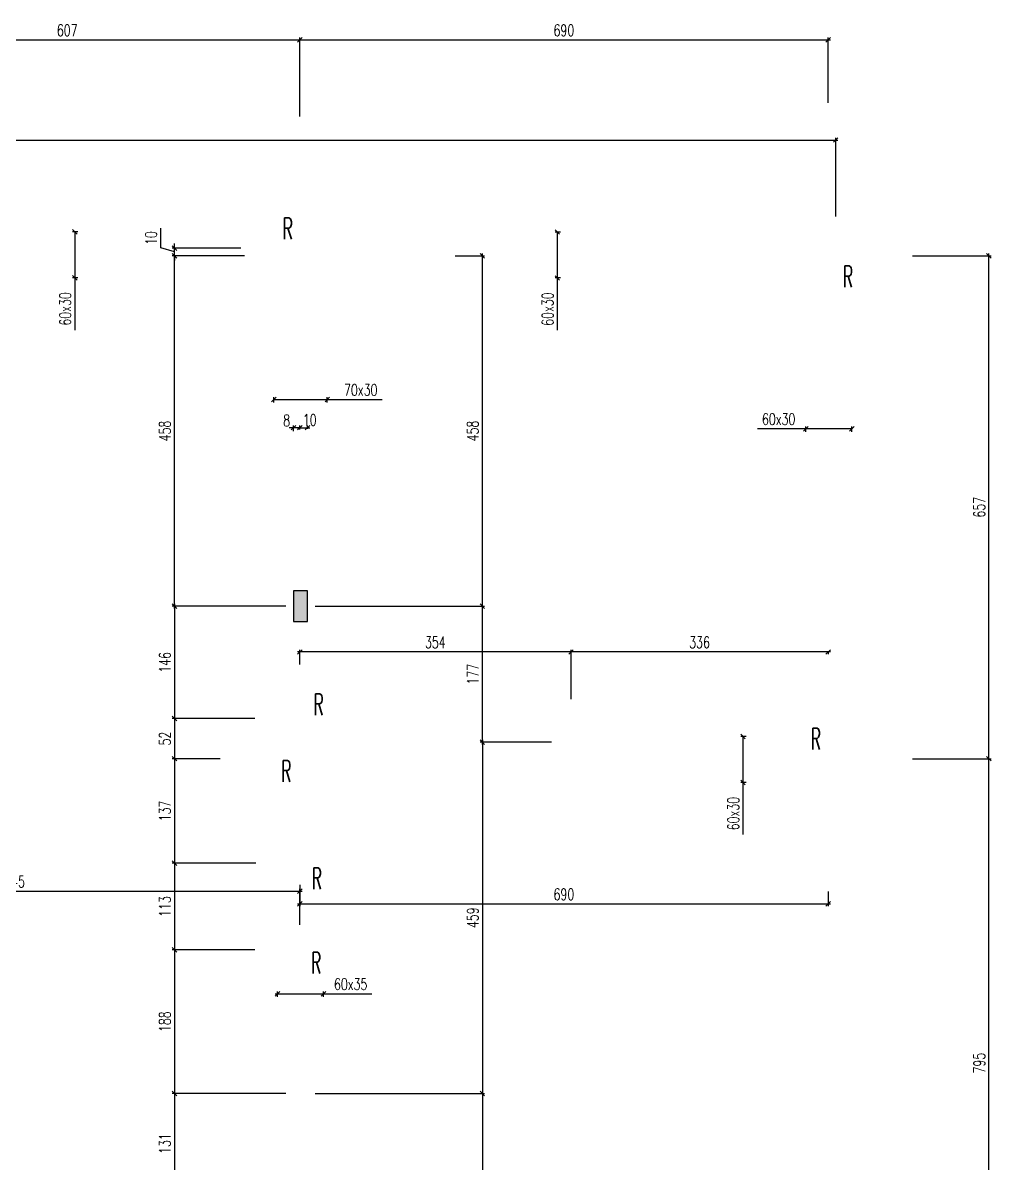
# Model space of a CAD drawing. Extents: x 307 to 786, y -197 to -94.
# Drawn here: x 422.29 to 434.94, y -118.19 to -103.31 of the extents above; entities that cross this region are included whole.
import ezdxf

# ---------------------------------------------------------------- set-up
doc = ezdxf.new("R2010")
doc.units = 0
doc.header["$LTSCALE"] = 0.5
doc.header["$MEASUREMENT"] = 0
doc.layers.get('DEFPOINTS').update_dxf_attribs({"linetype": 'CONTINUOUS'})
for name, color, linetype in [('COTATION', 7, 'CONTINUOUS'), ('POTEAUX', 1, 'CONTINUOUS'), ('REPERE-RAID', 4, 'CONTINUOUS')]:
    doc.layers.add(name, color=color, linetype=linetype)
doc.styles.add('ROMANS8', font='romans.shx', dxfattribs={"width": 0.7})
doc.styles.get("Standard").update_dxf_attribs({"font": 'txt.shx'})
doc.dimstyles.new('COT50 cm', dxfattribs={"dimtxt": 0.15, "dimasz": 0.06, "dimexe": 0.03, "dimexo": 0.1, "dimgap": 0.05, "dimtad": 1, "dimdec": 0, "dimlfac": 100, "dimzin": 0, "dimdsep": 46, "dimtxsty": 'ROMANS8', "dimblk1": 'OBLIQUE', "dimblk2": 'OBLIQUE', "dimsah": 1, "dimcen": 0.03, "dimdle": 0.03, "dimclrt": 1, "dimadec": 0, "dimazin": 0, "dimtfac": 1, "dimtdec": 0, "dimtmove": 0, "dimatfit": 3, "dimfxl": 1, "dimfxlon": 1, "dimtolj": 1, "dimtzin": 0, "dimlwd": -1, "dimlwe": -1, "dimarcsym": 0})

# ---------------------------------------------------------------- blocks, each defined once
blk = doc.blocks.new('_Oblique')
at = {"layer": 'COTATION', "color": 0, "lineweight": -2}
blk.add_line((-0.5, -0.5), (0.5, 0.5), dxfattribs=at)
blk = doc.blocks.new('*D36')
at = {"layer": 'COTATION', "color": 0, "transparency": 16777216}
for p, q in [((419.803, -103.529), (425.937, -103.529)), ((419.833, -103.851), (419.833, -103.499)), ((425.907, -104.529), (425.907, -103.499))]:
    blk.add_line(p, q, dxfattribs=at)
at = {"layer": 'DEFPOINTS', "color": 0, "transparency": 16777216}
for p in [(425.907, -103.529), (419.833, -103.951), (425.907, -104.744)]:
    blk.add_point(p, dxfattribs=at)
at = {"layer": 'COTATION', "color": 0, "transparency": 16777216, "xscale": 0.06, "yscale": 0.06, "zscale": 0.06, "rotation": 180}
blk.add_blockref('_Oblique', (419.833, -103.529), dxfattribs=at)
at = {"layer": 'COTATION', "color": 0, "transparency": 16777216, "xscale": 0.06, "yscale": 0.06, "zscale": 0.06}
blk.add_blockref('_Oblique', (425.907, -103.529), dxfattribs=at)
at = {"layer": 'COTATION', "color": 1, "transparency": 16777216, "insert": (422.87, -103.404), "char_height": 0.15, "attachment_point": 5, "style": 'ROMANS8'}
blk.add_mtext('\\A1;607', dxfattribs=at)
blk = doc.blocks.new('*D37')
at = {"layer": 'COTATION', "color": 0, "transparency": 16777216}
for p, q in [((425.877, -103.529), (432.837, -103.529)), ((425.907, -104.529), (425.907, -103.499)), ((432.807, -104.349), (432.807, -103.499))]:
    blk.add_line(p, q, dxfattribs=at)
at = {"layer": 'DEFPOINTS', "color": 0, "transparency": 16777216}
for p in [(432.807, -103.529), (432.807, -104.449), (425.907, -104.744)]:
    blk.add_point(p, dxfattribs=at)
at = {"layer": 'COTATION', "color": 0, "transparency": 16777216, "xscale": 0.06, "yscale": 0.06, "zscale": 0.06, "rotation": 180}
blk.add_blockref('_Oblique', (425.907, -103.529), dxfattribs=at)
at = {"layer": 'COTATION', "color": 0, "transparency": 16777216, "xscale": 0.06, "yscale": 0.06, "zscale": 0.06}
blk.add_blockref('_Oblique', (432.807, -103.529), dxfattribs=at)
at = {"layer": 'COTATION', "color": 1, "transparency": 16777216, "insert": (429.357, -103.404), "char_height": 0.15, "attachment_point": 5, "style": 'ROMANS8'}
blk.add_mtext('\\A1;690', dxfattribs=at)
blk = doc.blocks.new('*D77')
at = {"layer": 'COTATION', "color": 0, "transparency": 16777216}
for p, q in [((425.907, -114.559), (425.907, -114.837)), ((432.807, -114.648), (432.807, -114.837)), ((425.877, -114.807), (432.837, -114.807))]:
    blk.add_line(p, q, dxfattribs=at)
at = {"layer": 'DEFPOINTS', "color": 0, "transparency": 16777216}
for p in [(425.907, -114.459), (432.807, -114.548), (432.807, -114.807)]:
    blk.add_point(p, dxfattribs=at)
at = {"layer": 'COTATION', "color": 0, "transparency": 16777216, "xscale": 0.06, "yscale": 0.06, "zscale": 0.06, "rotation": 180}
blk.add_blockref('_Oblique', (425.907, -114.807), dxfattribs=at)
at = {"layer": 'COTATION', "color": 0, "transparency": 16777216, "xscale": 0.06, "yscale": 0.06, "zscale": 0.06}
blk.add_blockref('_Oblique', (432.807, -114.807), dxfattribs=at)
at = {"layer": 'COTATION', "color": 1, "transparency": 16777216, "insert": (429.357, -114.682), "char_height": 0.15, "attachment_point": 5, "style": 'ROMANS8'}
blk.add_mtext('\\A1;690', dxfattribs=at)
blk = doc.blocks.new('*D79')
at = {"layer": 'COTATION', "color": 0, "transparency": 16777216}
for p, q in [((433.908, -112.912), (434.938, -112.912)), ((434.908, -120.892), (434.908, -112.882)), ((433.908, -120.862), (434.938, -120.862))]:
    blk.add_line(p, q, dxfattribs=at)
at = {"layer": 'DEFPOINTS', "color": 0, "transparency": 16777216}
for p in [(433.465, -112.912), (434.908, -112.912), (433.682, -120.862)]:
    blk.add_point(p, dxfattribs=at)
at = {"layer": 'COTATION', "color": 0, "transparency": 16777216, "xscale": 0.06, "yscale": 0.06, "zscale": 0.06}
for p, rotation in [((434.908, -112.912), 90), ((434.908, -120.862), 270)]:
    blk.add_blockref('_Oblique', p, dxfattribs=dict(at, rotation=rotation))
at = {"layer": 'COTATION', "color": 1, "transparency": 16777216, "insert": (434.783, -116.887), "char_height": 0.15, "attachment_point": 5, "rotation": 90, "style": 'ROMANS8'}
blk.add_mtext('\\A1;795', dxfattribs=at)
blk = doc.blocks.new('*D80')
at = {"layer": 'COTATION', "color": 0, "transparency": 16777216}
for p, q in [((433.908, -106.347), (434.938, -106.347)), ((434.908, -112.942), (434.908, -106.317)), ((433.908, -112.912), (434.938, -112.912))]:
    blk.add_line(p, q, dxfattribs=at)
at = {"layer": 'DEFPOINTS', "color": 0, "transparency": 16777216}
for p in [(433.403, -106.347), (434.908, -106.347), (433.465, -112.912)]:
    blk.add_point(p, dxfattribs=at)
at = {"layer": 'COTATION', "color": 0, "transparency": 16777216, "xscale": 0.06, "yscale": 0.06, "zscale": 0.06}
for p, rotation in [((434.908, -106.347), 90), ((434.908, -112.912), 270)]:
    blk.add_blockref('_Oblique', p, dxfattribs=dict(at, rotation=rotation))
at = {"layer": 'COTATION', "color": 1, "transparency": 16777216, "insert": (434.783, -109.63), "char_height": 0.15, "attachment_point": 5, "rotation": 90, "style": 'ROMANS8'}
blk.add_mtext('\\A1;657', dxfattribs=at)
blk = doc.blocks.new('*D331')
at = {"layer": 'COTATION', "color": 0, "transparency": 16777216}
for p, q in [((423.009, -106.036), (422.939, -106.036)), ((422.969, -106.036), (422.969, -106.666)), ((423.009, -106.636), (422.939, -106.636)), ((422.969, -106.636), (422.969, -107.316))]:
    blk.add_line(p, q, dxfattribs=at)
at = {"layer": 'DEFPOINTS', "color": 0, "transparency": 16777216}
for p in [(422.969, -106.036), (423.189, -106.036), (423.153, -106.636)]:
    blk.add_point(p, dxfattribs=at)
at = {"layer": 'COTATION', "color": 0, "transparency": 16777216, "xscale": 0.06, "yscale": 0.06, "zscale": 0.06}
for p, rotation in [((422.969, -106.036), 90), ((422.969, -106.636), 270)]:
    blk.add_blockref('_Oblique', p, dxfattribs=dict(at, rotation=rotation))
at = {"layer": 'COTATION', "color": 1, "transparency": 16777216, "insert": (422.844, -107.041), "char_height": 0.15, "attachment_point": 5, "rotation": 90, "style": 'ROMANS8'}
blk.add_mtext('\\A1;60x30', dxfattribs=at)
blk = doc.blocks.new('*D332')
at = {"layer": 'COTATION', "color": 0, "transparency": 16777216}
for p, q in [((429.311, -106.037), (429.241, -106.037)), ((429.271, -106.037), (429.271, -106.667)), ((429.311, -106.637), (429.241, -106.637)), ((429.271, -106.637), (429.271, -107.318))]:
    blk.add_line(p, q, dxfattribs=at)
at = {"layer": 'DEFPOINTS', "color": 0, "transparency": 16777216}
for p in [(429.271, -106.037), (429.47, -106.037), (429.456, -106.637)]:
    blk.add_point(p, dxfattribs=at)
at = {"layer": 'COTATION', "color": 0, "transparency": 16777216, "xscale": 0.06, "yscale": 0.06, "zscale": 0.06}
for p, rotation in [((429.271, -106.037), 90), ((429.271, -106.637), 270)]:
    blk.add_blockref('_Oblique', p, dxfattribs=dict(at, rotation=rotation))
at = {"layer": 'COTATION', "color": 1, "transparency": 16777216, "insert": (429.146, -107.043), "char_height": 0.15, "attachment_point": 5, "rotation": 90, "style": 'ROMANS8'}
blk.add_mtext('\\A1;60x30', dxfattribs=at)
blk = doc.blocks.new('*D333')
at = {"layer": 'COTATION', "color": 0, "transparency": 16777216}
for p, q in [((432.517, -108.605), (431.887, -108.605)), ((433.117, -108.605), (432.487, -108.605)), ((432.517, -108.645), (432.517, -108.575)), ((433.117, -108.645), (433.117, -108.575))]:
    blk.add_line(p, q, dxfattribs=at)
at = {"layer": 'DEFPOINTS', "color": 0, "transparency": 16777216}
for p in [(433.117, -108.605), (432.517, -108.905), (433.117, -108.917)]:
    blk.add_point(p, dxfattribs=at)
at = {"layer": 'COTATION', "color": 0, "transparency": 16777216, "xscale": 0.06, "yscale": 0.06, "zscale": 0.06, "rotation": 180}
blk.add_blockref('_Oblique', (432.517, -108.605), dxfattribs=at)
at = {"layer": 'COTATION', "color": 0, "transparency": 16777216, "xscale": 0.06, "yscale": 0.06, "zscale": 0.06}
blk.add_blockref('_Oblique', (433.117, -108.605), dxfattribs=at)
at = {"layer": 'COTATION', "color": 1, "transparency": 16777216, "insert": (432.162, -108.48), "char_height": 0.15, "attachment_point": 5, "style": 'ROMANS8'}
blk.add_mtext('\\A1;60x30', dxfattribs=at)
blk = doc.blocks.new('*D334')
at = {"layer": 'COTATION', "color": 0, "transparency": 16777216}
for p, q in [((425.567, -108.263), (425.567, -108.193)), ((425.567, -108.223), (426.297, -108.223)), ((426.267, -108.263), (426.267, -108.193)), ((426.267, -108.223), (426.982, -108.223))]:
    blk.add_line(p, q, dxfattribs=at)
at = {"layer": 'DEFPOINTS', "color": 0, "transparency": 16777216}
for p in [(425.567, -108.223), (425.567, -108.44), (426.267, -108.521)]:
    blk.add_point(p, dxfattribs=at)
at = {"layer": 'COTATION', "color": 0, "transparency": 16777216, "xscale": 0.06, "yscale": 0.06, "zscale": 0.06, "rotation": 180}
blk.add_blockref('_Oblique', (425.567, -108.223), dxfattribs=at)
at = {"layer": 'COTATION', "color": 0, "transparency": 16777216, "xscale": 0.06, "yscale": 0.06, "zscale": 0.06}
blk.add_blockref('_Oblique', (426.267, -108.223), dxfattribs=at)
at = {"layer": 'COTATION', "color": 1, "transparency": 16777216, "insert": (426.704, -108.098), "char_height": 0.15, "attachment_point": 5, "style": 'ROMANS8'}
blk.add_mtext('\\A1;70x30', dxfattribs=at)
blk = doc.blocks.new('*D343')
at = {"layer": 'COTATION', "color": 0, "transparency": 16777216}
for p, q in [((425.617, -116.021), (425.617, -115.951)), ((426.217, -116.021), (426.217, -115.951)), ((425.587, -115.981), (426.217, -115.981)), ((426.217, -115.981), (426.847, -115.981))]:
    blk.add_line(p, q, dxfattribs=at)
at = {"layer": 'DEFPOINTS', "color": 0, "transparency": 16777216}
for p in [(426.217, -115.981), (425.617, -116.261), (426.217, -116.332)]:
    blk.add_point(p, dxfattribs=at)
at = {"layer": 'COTATION', "color": 0, "transparency": 16777216, "xscale": 0.06, "yscale": 0.06, "zscale": 0.06, "rotation": 180}
blk.add_blockref('_Oblique', (425.617, -115.981), dxfattribs=at)
at = {"layer": 'COTATION', "color": 0, "transparency": 16777216, "xscale": 0.06, "yscale": 0.06, "zscale": 0.06}
blk.add_blockref('_Oblique', (426.217, -115.981), dxfattribs=at)
at = {"layer": 'COTATION', "color": 1, "transparency": 16777216, "insert": (426.572, -115.856), "char_height": 0.15, "attachment_point": 5, "style": 'ROMANS8'}
blk.add_mtext('\\A1;60x35', dxfattribs=at)
blk = doc.blocks.new('*D350')
at = {"layer": 'COTATION', "color": 0, "transparency": 16777216}
for p, q in [((425.827, -108.591), (425.767, -108.591)), ((425.827, -108.638), (425.827, -108.561)), ((425.907, -108.591), (425.827, -108.591)), ((425.907, -108.617), (425.907, -108.561)), ((425.907, -108.591), (425.967, -108.591))]:
    blk.add_line(p, q, dxfattribs=at)
at = {"layer": 'DEFPOINTS', "color": 0, "transparency": 16777216}
for p in [(425.827, -108.591), (425.827, -108.738), (425.907, -108.717)]:
    blk.add_point(p, dxfattribs=at)
at = {"layer": 'COTATION', "color": 0, "transparency": 16777216, "xscale": 0.06, "yscale": 0.06, "zscale": 0.06}
blk.add_blockref('_Oblique', (425.827, -108.591), dxfattribs=at)
at = {"layer": 'COTATION', "color": 0, "transparency": 16777216, "xscale": 0.06, "yscale": 0.06, "zscale": 0.06, "rotation": 180}
blk.add_blockref('_Oblique', (425.907, -108.591), dxfattribs=at)
at = {"layer": 'COTATION', "color": 1, "transparency": 16777216, "insert": (425.736, -108.497), "char_height": 0.15, "attachment_point": 5, "style": 'ROMANS8'}
blk.add_mtext('\\A1;8', dxfattribs=at)
blk = doc.blocks.new('*D351')
at = {"layer": 'COTATION', "color": 0, "transparency": 16777216}
for p, q in [((425.877, -108.591), (426.037, -108.591)), ((425.907, -108.617), (425.907, -108.561)), ((426.007, -108.605), (426.007, -108.561))]:
    blk.add_line(p, q, dxfattribs=at)
at = {"layer": 'DEFPOINTS', "color": 0, "transparency": 16777216}
for p in [(426.007, -108.591), (425.907, -108.717), (426.007, -108.705)]:
    blk.add_point(p, dxfattribs=at)
at = {"layer": 'COTATION', "color": 0, "transparency": 16777216, "xscale": 0.06, "yscale": 0.06, "zscale": 0.06, "rotation": 180}
blk.add_blockref('_Oblique', (425.907, -108.591), dxfattribs=at)
at = {"layer": 'COTATION', "color": 0, "transparency": 16777216, "xscale": 0.06, "yscale": 0.06, "zscale": 0.06}
blk.add_blockref('_Oblique', (426.007, -108.591), dxfattribs=at)
at = {"layer": 'COTATION', "color": 1, "transparency": 16777216, "insert": (426.038, -108.49), "char_height": 0.15, "attachment_point": 5, "style": 'ROMANS8'}
blk.add_mtext('\\A1;10', dxfattribs=at)
blk = doc.blocks.new('*D360')
at = {"layer": 'COTATION', "color": 0, "transparency": 16777216}
for p, q in [((429.45, -112.137), (429.45, -111.489)), ((432.837, -111.519), (429.42, -111.519)), ((432.807, -111.519), (432.807, -111.549))]:
    blk.add_line(p, q, dxfattribs=at)
at = {"layer": 'DEFPOINTS', "color": 0, "transparency": 16777216}
for p in [(429.45, -111.519), (432.807, -111.505), (429.45, -112.237)]:
    blk.add_point(p, dxfattribs=at)
at = {"layer": 'COTATION', "color": 0, "transparency": 16777216, "xscale": 0.06, "yscale": 0.06, "zscale": 0.06, "rotation": 180}
blk.add_blockref('_Oblique', (429.45, -111.519), dxfattribs=at)
at = {"layer": 'COTATION', "color": 0, "transparency": 16777216, "xscale": 0.06, "yscale": 0.06, "zscale": 0.06}
blk.add_blockref('_Oblique', (432.807, -111.519), dxfattribs=at)
at = {"layer": 'COTATION', "color": 1, "transparency": 16777216, "insert": (431.129, -111.394), "char_height": 0.15, "attachment_point": 5, "style": 'ROMANS8'}
blk.add_mtext('\\A1;336', dxfattribs=at)
blk = doc.blocks.new('*D361')
at = {"layer": 'COTATION', "color": 0, "transparency": 16777216}
for p, q in [((425.907, -111.682), (425.907, -111.489)), ((429.45, -112.137), (429.45, -111.489)), ((429.48, -111.519), (425.877, -111.519))]:
    blk.add_line(p, q, dxfattribs=at)
at = {"layer": 'DEFPOINTS', "color": 0, "transparency": 16777216}
for p in [(425.907, -111.519), (425.907, -111.782), (429.45, -112.237)]:
    blk.add_point(p, dxfattribs=at)
at = {"layer": 'COTATION', "color": 0, "transparency": 16777216, "xscale": 0.06, "yscale": 0.06, "zscale": 0.06, "rotation": 180}
blk.add_blockref('_Oblique', (425.907, -111.519), dxfattribs=at)
at = {"layer": 'COTATION', "color": 0, "transparency": 16777216, "xscale": 0.06, "yscale": 0.06, "zscale": 0.06}
blk.add_blockref('_Oblique', (429.45, -111.519), dxfattribs=at)
at = {"layer": 'COTATION', "color": 1, "transparency": 16777216, "insert": (427.678, -111.394), "char_height": 0.15, "attachment_point": 5, "style": 'ROMANS8'}
blk.add_mtext('\\A1;354', dxfattribs=at)
blk = doc.blocks.new('*D362')
at = {"layer": 'COTATION', "color": 0, "transparency": 16777216}
for p, q in [((424.271, -110.892), (424.271, -112.417)), ((425.727, -110.922), (424.241, -110.922)), ((425.321, -112.387), (424.241, -112.387))]:
    blk.add_line(p, q, dxfattribs=at)
at = {"layer": 'DEFPOINTS', "color": 0, "transparency": 16777216}
for p in [(425.827, -110.922), (424.271, -112.387), (425.421, -112.387)]:
    blk.add_point(p, dxfattribs=at)
at = {"layer": 'COTATION', "color": 0, "transparency": 16777216, "xscale": 0.06, "yscale": 0.06, "zscale": 0.06}
for p, rotation in [((424.271, -110.922), 90), ((424.271, -112.387), 270)]:
    blk.add_blockref('_Oblique', p, dxfattribs=dict(at, rotation=rotation))
at = {"layer": 'COTATION', "color": 1, "transparency": 16777216, "insert": (424.146, -111.655), "char_height": 0.15, "attachment_point": 5, "rotation": 90, "style": 'ROMANS8'}
blk.add_mtext('\\A1;146', dxfattribs=at)
blk = doc.blocks.new('*D363')
at = {"layer": 'COTATION', "color": 0, "transparency": 16777216}
for p, q in [((425.321, -112.387), (424.241, -112.387)), ((424.271, -112.357), (424.271, -112.942)), ((424.869, -112.912), (424.241, -112.912))]:
    blk.add_line(p, q, dxfattribs=at)
at = {"layer": 'DEFPOINTS', "color": 0, "transparency": 16777216}
for p in [(425.421, -112.387), (424.271, -112.912), (424.969, -112.912)]:
    blk.add_point(p, dxfattribs=at)
at = {"layer": 'COTATION', "color": 0, "transparency": 16777216, "xscale": 0.06, "yscale": 0.06, "zscale": 0.06}
for p, rotation in [((424.271, -112.387), 90), ((424.271, -112.912), 270)]:
    blk.add_blockref('_Oblique', p, dxfattribs=dict(at, rotation=rotation))
at = {"layer": 'COTATION', "color": 1, "transparency": 16777216, "insert": (424.146, -112.65), "char_height": 0.15, "attachment_point": 5, "rotation": 90, "style": 'ROMANS8'}
blk.add_mtext('\\A1;52', dxfattribs=at)
blk = doc.blocks.new('*D364')
at = {"layer": 'COTATION', "color": 0, "transparency": 16777216}
for p, q in [((424.869, -112.912), (424.241, -112.912)), ((424.271, -112.882), (424.271, -114.307)), ((425.332, -114.277), (424.241, -114.277))]:
    blk.add_line(p, q, dxfattribs=at)
at = {"layer": 'DEFPOINTS', "color": 0, "transparency": 16777216}
for p in [(424.969, -112.912), (424.271, -114.277), (425.432, -114.277)]:
    blk.add_point(p, dxfattribs=at)
at = {"layer": 'COTATION', "color": 0, "transparency": 16777216, "xscale": 0.06, "yscale": 0.06, "zscale": 0.06}
for p, rotation in [((424.271, -112.912), 90), ((424.271, -114.277), 270)]:
    blk.add_blockref('_Oblique', p, dxfattribs=dict(at, rotation=rotation))
at = {"layer": 'COTATION', "color": 1, "transparency": 16777216, "insert": (424.146, -113.595), "char_height": 0.15, "attachment_point": 5, "rotation": 90, "style": 'ROMANS8'}
blk.add_mtext('\\A1;137', dxfattribs=at)
blk = doc.blocks.new('*D365')
at = {"layer": 'COTATION', "color": 0, "transparency": 16777216}
for p, q in [((425.332, -114.277), (424.241, -114.277)), ((424.271, -114.247), (424.271, -115.437)), ((425.321, -115.407), (424.241, -115.407))]:
    blk.add_line(p, q, dxfattribs=at)
at = {"layer": 'DEFPOINTS', "color": 0, "transparency": 16777216}
for p in [(425.432, -114.277), (424.271, -115.407), (425.421, -115.407)]:
    blk.add_point(p, dxfattribs=at)
at = {"layer": 'COTATION', "color": 0, "transparency": 16777216, "xscale": 0.06, "yscale": 0.06, "zscale": 0.06}
for p, rotation in [((424.271, -114.277), 90), ((424.271, -115.407), 270)]:
    blk.add_blockref('_Oblique', p, dxfattribs=dict(at, rotation=rotation))
at = {"layer": 'COTATION', "color": 1, "transparency": 16777216, "insert": (424.146, -114.842), "char_height": 0.15, "attachment_point": 5, "rotation": 90, "style": 'ROMANS8'}
blk.add_mtext('\\A1;113', dxfattribs=at)
blk = doc.blocks.new('*D366')
at = {"layer": 'COTATION', "color": 0, "transparency": 16777216}
for p, q in [((425.321, -115.407), (424.241, -115.407)), ((424.271, -115.377), (424.271, -117.312)), ((425.727, -117.282), (424.241, -117.282))]:
    blk.add_line(p, q, dxfattribs=at)
at = {"layer": 'DEFPOINTS', "color": 0, "transparency": 16777216}
for p in [(425.421, -115.407), (424.271, -117.282), (425.827, -117.282)]:
    blk.add_point(p, dxfattribs=at)
at = {"layer": 'COTATION', "color": 0, "transparency": 16777216, "xscale": 0.06, "yscale": 0.06, "zscale": 0.06}
for p, rotation in [((424.271, -115.407), 90), ((424.271, -117.282), 270)]:
    blk.add_blockref('_Oblique', p, dxfattribs=dict(at, rotation=rotation))
at = {"layer": 'COTATION', "color": 1, "transparency": 16777216, "insert": (424.146, -116.345), "char_height": 0.15, "attachment_point": 5, "rotation": 90, "style": 'ROMANS8'}
blk.add_mtext('\\A1;188', dxfattribs=at)
blk = doc.blocks.new('*D367')
at = {"layer": 'COTATION', "color": 0, "transparency": 16777216}
for p, q in [((425.727, -117.282), (424.241, -117.282)), ((424.271, -117.252), (424.271, -118.622)), ((425.321, -118.592), (424.241, -118.592))]:
    blk.add_line(p, q, dxfattribs=at)
at = {"layer": 'DEFPOINTS', "color": 0, "transparency": 16777216}
for p in [(425.827, -117.282), (424.271, -118.592), (425.421, -118.592)]:
    blk.add_point(p, dxfattribs=at)
at = {"layer": 'COTATION', "color": 0, "transparency": 16777216, "xscale": 0.06, "yscale": 0.06, "zscale": 0.06}
for p, rotation in [((424.271, -117.282), 90), ((424.271, -118.592), 270)]:
    blk.add_blockref('_Oblique', p, dxfattribs=dict(at, rotation=rotation))
at = {"layer": 'COTATION', "color": 1, "transparency": 16777216, "insert": (424.146, -117.937), "char_height": 0.15, "attachment_point": 5, "rotation": 90, "style": 'ROMANS8'}
blk.add_mtext('\\A1;131', dxfattribs=at)
blk = doc.blocks.new('*D484')
at = {"layer": 'COTATION', "color": 0, "linetype": 'ByBlock', "transparency": 16777216}
for p, q in [((418.457, -116.982), (418.457, -114.612)), ((425.907, -115.083), (425.907, -114.612)), ((418.427, -114.642), (425.937, -114.642))]:
    blk.add_line(p, q, dxfattribs=at)
at = {"layer": 'DEFPOINTS', "color": 0, "linetype": 'ByBlock', "transparency": 16777216}
for p in [(425.907, -114.642), (425.907, -115.183), (418.457, -117.082)]:
    blk.add_point(p, dxfattribs=at)
at = {"layer": 'COTATION', "color": 0, "linetype": 'ByBlock', "transparency": 16777216, "xscale": 0.06, "yscale": 0.06, "zscale": 0.06, "rotation": 180}
blk.add_blockref('_Oblique', (418.457, -114.642), dxfattribs=at)
at = {"layer": 'COTATION', "color": 0, "linetype": 'ByBlock', "transparency": 16777216, "xscale": 0.06, "yscale": 0.06, "zscale": 0.06}
blk.add_blockref('_Oblique', (425.907, -114.642), dxfattribs=at)
at = {"layer": 'COTATION', "color": 1, "linetype": 'ByBlock', "transparency": 16777216, "insert": (422.182, -114.517), "char_height": 0.15, "attachment_point": 5, "style": 'ROMANS8'}
blk.add_mtext('\\A1;745', dxfattribs=at)
blk = doc.blocks.new('*D485')
at = {"layer": 'COTATION', "color": 0, "transparency": 16777216}
for p, q in [((431.736, -112.622), (431.666, -112.622)), ((431.696, -112.622), (431.696, -113.252)), ((431.736, -113.222), (431.666, -113.222)), ((431.696, -113.222), (431.696, -113.904))]:
    blk.add_line(p, q, dxfattribs=at)
at = {"layer": 'DEFPOINTS', "color": 0, "transparency": 16777216}
for p in [(431.696, -112.622), (431.895, -112.622), (431.881, -113.222)]:
    blk.add_point(p, dxfattribs=at)
at = {"layer": 'COTATION', "color": 0, "transparency": 16777216, "xscale": 0.06, "yscale": 0.06, "zscale": 0.06}
for p, rotation in [((431.696, -112.622), 90), ((431.696, -113.222), 270)]:
    blk.add_blockref('_Oblique', p, dxfattribs=dict(at, rotation=rotation))
at = {"layer": 'COTATION', "color": 1, "transparency": 16777216, "insert": (431.571, -113.629), "char_height": 0.15, "attachment_point": 5, "rotation": 90, "style": 'ROMANS8'}
blk.add_mtext('\\A1;60x30', dxfattribs=at)
blk = doc.blocks.new('*D491')
at = {"layer": 'COTATION', "color": 0, "transparency": 16777216}
for p, q in [((428.292, -112.727), (428.292, -110.892)), ((426.107, -110.922), (428.322, -110.922)), ((429.197, -112.697), (428.262, -112.697))]:
    blk.add_line(p, q, dxfattribs=at)
at = {"layer": 'DEFPOINTS', "color": 0, "transparency": 16777216}
for p in [(426.007, -110.922), (428.292, -110.922), (429.297, -112.697)]:
    blk.add_point(p, dxfattribs=at)
at = {"layer": 'COTATION', "color": 0, "transparency": 16777216, "xscale": 0.06, "yscale": 0.06, "zscale": 0.06}
for p, rotation in [((428.292, -110.922), 90), ((428.292, -112.697), 270)]:
    blk.add_blockref('_Oblique', p, dxfattribs=dict(at, rotation=rotation))
at = {"layer": 'COTATION', "color": 1, "transparency": 16777216, "insert": (428.167, -111.809), "char_height": 0.15, "attachment_point": 5, "rotation": 90, "style": 'ROMANS8'}
blk.add_mtext('\\A1;177', dxfattribs=at)
blk = doc.blocks.new('*D492')
at = {"layer": 'COTATION', "color": 0, "transparency": 16777216}
for p, q in [((427.935, -106.347), (428.322, -106.347)), ((428.292, -110.952), (428.292, -106.317)), ((426.107, -110.922), (428.322, -110.922))]:
    blk.add_line(p, q, dxfattribs=at)
at = {"layer": 'DEFPOINTS', "color": 0, "transparency": 16777216}
for p in [(427.835, -106.347), (428.292, -106.347), (426.007, -110.922)]:
    blk.add_point(p, dxfattribs=at)
at = {"layer": 'COTATION', "color": 0, "transparency": 16777216, "xscale": 0.06, "yscale": 0.06, "zscale": 0.06}
for p, rotation in [((428.292, -106.347), 90), ((428.292, -110.922), 270)]:
    blk.add_blockref('_Oblique', p, dxfattribs=dict(at, rotation=rotation))
at = {"layer": 'COTATION', "color": 1, "transparency": 16777216, "insert": (428.167, -108.635), "char_height": 0.15, "attachment_point": 5, "rotation": 90, "style": 'ROMANS8'}
blk.add_mtext('\\A1;458', dxfattribs=at)
blk = doc.blocks.new('*D493')
at = {"layer": 'COTATION', "color": 0, "linetype": 'ByBlock', "transparency": 16777216}
for p, q in [((428.292, -112.667), (428.292, -117.312)), ((429.197, -112.697), (428.262, -112.697)), ((426.107, -117.282), (428.322, -117.282))]:
    blk.add_line(p, q, dxfattribs=at)
at = {"layer": 'DEFPOINTS', "color": 0, "linetype": 'ByBlock', "transparency": 16777216}
for p in [(429.297, -112.697), (426.007, -117.282), (428.292, -117.282)]:
    blk.add_point(p, dxfattribs=at)
at = {"layer": 'COTATION', "color": 0, "linetype": 'ByBlock', "transparency": 16777216, "xscale": 0.06, "yscale": 0.06, "zscale": 0.06}
for p, rotation in [((428.292, -112.697), 90), ((428.292, -117.282), 270)]:
    blk.add_blockref('_Oblique', p, dxfattribs=dict(at, rotation=rotation))
at = {"layer": 'COTATION', "color": 1, "linetype": 'ByBlock', "transparency": 16777216, "insert": (428.167, -114.989), "char_height": 0.15, "attachment_point": 5, "rotation": 90, "style": 'ROMANS8'}
blk.add_mtext('\\A1;459', dxfattribs=at)
blk = doc.blocks.new('*D494')
at = {"layer": 'COTATION', "color": 0, "linetype": 'ByBlock', "transparency": 16777216}
for p, q in [((426.107, -117.282), (428.322, -117.282)), ((428.292, -117.252), (428.292, -120.892)), ((427.595, -120.862), (428.322, -120.862))]:
    blk.add_line(p, q, dxfattribs=at)
at = {"layer": 'DEFPOINTS', "color": 0, "linetype": 'ByBlock', "transparency": 16777216}
for p in [(426.007, -117.282), (427.495, -120.862), (428.292, -120.862)]:
    blk.add_point(p, dxfattribs=at)
at = {"layer": 'COTATION', "color": 0, "linetype": 'ByBlock', "transparency": 16777216, "xscale": 0.06, "yscale": 0.06, "zscale": 0.06}
for p, rotation in [((428.292, -117.282), 90), ((428.292, -120.862), 270)]:
    blk.add_blockref('_Oblique', p, dxfattribs=dict(at, rotation=rotation))
at = {"layer": 'COTATION', "color": 1, "linetype": 'ByBlock', "transparency": 16777216, "insert": (428.167, -119.072), "char_height": 0.15, "attachment_point": 5, "rotation": 90, "style": 'ROMANS8'}
blk.add_mtext('\\A1;358', dxfattribs=at)
blk = doc.blocks.new('*D723')
at = {"layer": 'COTATION', "color": 0, "transparency": 16777216}
for p, q in [((410.69, -104.836), (432.937, -104.836)), ((410.72, -105.453), (410.72, -104.806)), ((432.907, -105.836), (432.907, -104.806))]:
    blk.add_line(p, q, dxfattribs=at)
at = {"layer": 'DEFPOINTS', "color": 0, "transparency": 16777216}
for p in [(432.907, -104.836), (410.72, -105.553), (432.907, -106.247)]:
    blk.add_point(p, dxfattribs=at)
at = {"layer": 'COTATION', "color": 0, "transparency": 16777216, "xscale": 0.06, "yscale": 0.06, "zscale": 0.06, "rotation": 180}
blk.add_blockref('_Oblique', (410.72, -104.836), dxfattribs=at)
at = {"layer": 'COTATION', "color": 0, "transparency": 16777216, "xscale": 0.06, "yscale": 0.06, "zscale": 0.06}
blk.add_blockref('_Oblique', (432.907, -104.836), dxfattribs=at)
at = {"layer": 'COTATION', "color": 1, "transparency": 16777216, "insert": (421.813, -104.711), "char_height": 0.15, "attachment_point": 5, "style": 'ROMANS8'}
blk.add_mtext('\\A1;2219', dxfattribs=at)
blk = doc.blocks.new('A$C57AC4497')
at = {"layer": 'POTEAUX'}
h = blk.add_hatch(color=256, dxfattribs=at)
h.dxf.hatch_style = 1
h.paths.add_polyline_path([(6.083, 0.36), (5.903, 0.36), (5.903, -0.04), (6.083, -0.04)])
blk.add_lwpolyline([(6.083, 0.36), (5.903, 0.36), (5.903, -0.04), (6.083, -0.04)], close=True, dxfattribs=at)
blk = doc.blocks.new('*D731')
at = {"layer": 'COTATION', "color": 0, "transparency": 16777216}
for p, q in [((425.184, -106.347), (424.241, -106.347)), ((424.271, -110.952), (424.271, -106.317)), ((425.727, -110.922), (424.241, -110.922))]:
    blk.add_line(p, q, dxfattribs=at)
at = {"layer": 'DEFPOINTS', "color": 0, "transparency": 16777216}
for p in [(424.271, -106.347), (425.284, -106.347), (425.827, -110.922)]:
    blk.add_point(p, dxfattribs=at)
at = {"layer": 'COTATION', "color": 0, "transparency": 16777216, "xscale": 0.06, "yscale": 0.06, "zscale": 0.06}
for p, rotation in [((424.271, -106.347), 90), ((424.271, -110.922), 270)]:
    blk.add_blockref('_Oblique', p, dxfattribs=dict(at, rotation=rotation))
at = {"layer": 'COTATION', "color": 1, "transparency": 16777216, "insert": (424.146, -108.635), "char_height": 0.15, "attachment_point": 5, "rotation": 90, "style": 'ROMANS8'}
blk.add_mtext('\\A1;458', dxfattribs=at)
blk = doc.blocks.new('*D732')
at = {"layer": 'COTATION', "color": 0, "transparency": 16777216}
for p, q in [((424.091, -106.243), (424.091, -105.988)), ((424.271, -106.297), (424.091, -106.243)), ((425.136, -106.247), (424.241, -106.247)), ((424.271, -106.247), (424.271, -106.187)), ((424.271, -106.347), (424.271, -106.247)), ((424.271, -106.347), (424.271, -106.247)), ((425.184, -106.347), (424.241, -106.347)), ((424.271, -106.347), (424.271, -106.407))]:
    blk.add_line(p, q, dxfattribs=at)
at = {"layer": 'DEFPOINTS', "color": 0, "transparency": 16777216}
for p in [(424.271, -106.247), (425.236, -106.247), (425.284, -106.347)]:
    blk.add_point(p, dxfattribs=at)
at = {"layer": 'COTATION', "color": 0, "transparency": 16777216, "xscale": 0.06, "yscale": 0.06, "zscale": 0.06}
for p, rotation in [((424.271, -106.247), 270), ((424.271, -106.347), 90)]:
    blk.add_blockref('_Oblique', p, dxfattribs=dict(at, rotation=rotation))
at = {"layer": 'COTATION', "color": 1, "transparency": 16777216, "insert": (423.966, -106.116), "char_height": 0.15, "attachment_point": 5, "rotation": 90, "style": 'ROMANS8'}
blk.add_mtext('\\A1;10', dxfattribs=at)

msp = doc.modelspace()

# ---------------------------------------------------------------- block references
at = {"layer": 'COTATION'}
msp.add_blockref('A$C57AC4497', (419.9235, -111.0824), dxfattribs=at)

# ---------------------------------------------------------------- texts
at = {"layer": 'REPERE-RAID', "color": 4, "width": 0.519}
for p in [(425.685, -106.1323), (433.0013, -106.7588), (426.0878, -112.3448), (432.5828, -112.7934), (425.6671, -113.2143), (426.0648, -114.616), (426.0566, -115.716)]:
    msp.add_text('R', height=0.28, dxfattribs=at).set_placement(p)

# ---------------------------------------------------------------- dimensions: what is measured, and where the dimension line sits
at = {"layer": 'COTATION'}
for base, p1, p2, override, picture, middle in [((425.9065, -103.5291), (419.8334, -103.9512), (425.9065, -104.7442), {"dimtmove": 1}, '*D36', (422.87, -103.4041)), ((432.8067, -103.5291), (425.9065, -104.7442), (432.8067, -104.4494), {"dimtmove": 1}, '*D37', (429.3566, -103.4041)), ((425.9065, -111.519), (429.4504, -112.2371), (425.9065, -111.7822), {"dimtmove": 1, "dimfxl": 10, "dimfxlon": 1}, '*D361', (427.6785, -111.394)), ((429.4504, -111.519), (432.8067, -111.5046), (429.4504, -112.2371), {"dimfxl": 10, "dimfxlon": 1}, '*D360', (431.1285, -111.394)), ((432.8067, -114.8068), (425.9065, -114.4586), (432.8067, -114.5477), {"dimtmove": 1}, '*D77', (429.3566, -114.6818))]:
    dim = msp.add_linear_dim(base=base, p1=p1, p2=p2, dimstyle='COT50 cm', override=override, dxfattribs=at)
    dim.commit()
    dim.dimension.update_dxf_attribs({"geometry": picture, "text_midpoint": middle})
dim = msp.add_linear_dim(base=(432.9068, -104.8355), p1=(410.7199, -105.553), p2=(432.9068, -106.2474), dimstyle='COT50 cm', dxfattribs=at)
dim.commit()
dim.dimension.update_dxf_attribs({"geometry": '*D723', "text_midpoint": (421.8134, -104.7105)})
for base, p1, p2, override, picture, middle in [((424.2709, -106.2474), (425.2836, -106.3467), (425.2361, -106.2474), {"dimtmove": 1, "dimfxl": 10, "dimfxlon": 1}, '*D732', (423.9659, -106.193)), ((424.2709, -106.3467), (425.8266, -110.9224), (425.2836, -106.3467), {"dimtmove": 1, "dimfxl": 10, "dimfxlon": 1}, '*D731', (424.1459, -108.6346)), ((428.2921, -106.3469), (426.0066, -110.9224), (427.835, -106.3469), {"dimtmove": 1, "dimfxl": 10, "dimfxlon": 1}, '*D492', (428.1671, -108.6346)), ((434.90803, -106.34737), (433.46499, -112.9124), (433.40292, -106.34737), {"dimtmove": 1}, '*D80', (434.78303, -109.62989)), ((424.27089, -112.3874), (425.82659, -110.92244), (425.42126, -112.3874), {"dimfxl": 10, "dimfxlon": 1}, '*D362', (424.14589, -111.65492)), ((428.2921, -110.9224), (429.2971, -112.6965), (426.0066, -110.9224), {"dimtmove": 1, "dimfxl": 10, "dimfxlon": 1}, '*D491', (428.1671, -111.8095)), ((424.270887, -112.912399), (425.421264, -112.387402), (424.969285, -112.912399), {"dimtmove": 1, "dimfxl": 10, "dimfxlon": 1}, '*D363', (424.145887, -112.649901)), ((424.270887, -114.2774), (424.969285, -112.912399), (425.432427, -114.2774), {"dimtmove": 1, "dimfxl": 10, "dimfxlon": 1}, '*D364', (424.145887, -113.594899)), ((434.908, -112.9124), (433.6819, -120.8624), (433.465, -112.9124), {"dimtmove": 1}, '*D79', (434.783, -116.8874)), ((424.2709, -115.4074), (425.4324, -114.2774), (425.4213, -115.4074), {"dimtmove": 1, "dimfxl": 10, "dimfxlon": 1}, '*D365', (424.1459, -114.8424)), ((424.27089, -117.28243), (425.42126, -115.4074), (425.82677, -117.28243), {"dimtmove": 1, "dimfxl": 10, "dimfxlon": 1}, '*D366', (424.14589, -116.34491)), ((424.2709, -118.5922), (425.8268, -117.2824), (425.4213, -118.5922), {"dimtmove": 1, "dimfxl": 10, "dimfxlon": 1}, '*D367', (424.1459, -117.9373))]:
    dim = msp.add_linear_dim(base=base, p1=p1, p2=p2, angle=90, dimstyle='COT50 cm', override=override, dxfattribs=at)
    dim.commit()
    dim.dimension.update_dxf_attribs({"geometry": picture, "text_midpoint": middle})
for base, p1, p2, picture, middle in [((422.9686, -106.036), (423.1533, -106.636), (423.1894, -106.036), '*D331', (422.9686, -107.0414)), ((429.2714, -106.0367), (429.4561, -106.6367), (429.4701, -106.0367), '*D332', (429.2714, -107.0432)), ((431.6963, -112.6224), (431.881, -113.2224), (431.8949, -112.6224), '*D485', (431.6963, -113.6289))]:
    dim = msp.add_linear_dim(base=base, p1=p1, p2=p2, angle=90, text='<>x30', dimstyle='COT50 cm', override={"dimfxl": 0.04, "dimfxlon": 1}, dxfattribs=at)
    dim.commit()
    dim.dimension.update_dxf_attribs({"geometry": picture, "text_midpoint": middle, "dimtype": 160})
for base, p1, p2, text, picture, middle in [((425.5671, -108.2231), (426.2671, -108.521), (425.5671, -108.4398), '<>x30', '*D334', (426.704, -108.2231)), ((433.117, -108.6053), (432.517, -108.9054), (433.117, -108.9174), '<>x30', '*D333', (432.162, -108.6053)), ((426.2168, -115.981), (425.6168, -116.2608), (426.2168, -116.3316), '<>x35', '*D343', (426.5718, -115.981))]:
    dim = msp.add_linear_dim(base=base, p1=p1, p2=p2, text=text, dimstyle='COT50 cm', override={"dimfxl": 0.04, "dimfxlon": 1}, dxfattribs=at)
    dim.commit()
    dim.dimension.update_dxf_attribs({"geometry": picture, "text_midpoint": middle, "dimtype": 160})
for base, p2, picture, middle in [((425.827, -108.5907), (425.827, -108.7378), '*D350', (425.7355, -108.6221)), ((426.0067, -108.5907), (426.0067, -108.7051), '*D351', (426.038, -108.6153))]:
    dim = msp.add_linear_dim(base=base, p1=(425.9065, -108.7169), p2=p2, dimstyle='COT50 cm', override={"dimtmove": 1, "dimfxl": 10, "dimfxlon": 1}, dxfattribs=at)
    dim.commit()
    dim.dimension.update_dxf_attribs({"geometry": picture, "text_midpoint": middle, "dimtype": 160})
at = {"layer": 'COTATION', "linetype": 'ByBlock'}
for base, p1, p2, picture, middle in [((428.2921, -117.2824), (429.2971, -112.6965), (426.0068, -117.2824), '*D493', (428.1671, -114.9894)), ((428.2921, -120.8624), (426.0068, -117.2824), (427.4948, -120.8624), '*D494', (428.1671, -119.0724))]:
    dim = msp.add_linear_dim(base=base, p1=p1, p2=p2, angle=90, dimstyle='COT50 cm', override={"dimtmove": 1, "dimfxl": 10, "dimfxlon": 1}, dxfattribs=at)
    dim.commit()
    dim.dimension.update_dxf_attribs({"geometry": picture, "text_midpoint": middle})
dim = msp.add_linear_dim(base=(425.9065, -114.6423), p1=(418.4565, -117.0824), p2=(425.9065, -115.1825), dimstyle='COT50 cm', override={"dimtmove": 1, "dimfxl": 10, "dimfxlon": 1}, dxfattribs=at)
dim.commit()
dim.dimension.update_dxf_attribs({"geometry": '*D484', "text_midpoint": (422.1815, -114.5173)})

doc.saveas('drawing.dxf')
